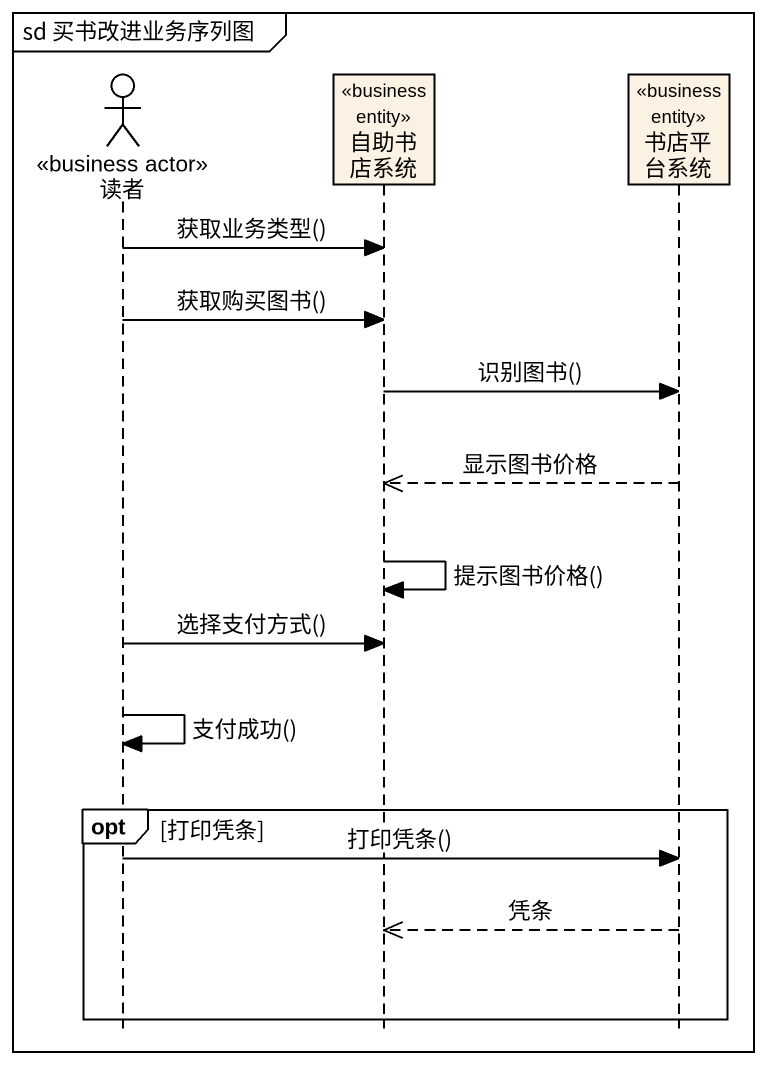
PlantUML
@startuml
mainframe sd 买书改进业务序列图
hide footbox
actor 读者 <<business actor>>
participant 自助书店系统 <<business entity>>
participant 书店平台系统 <<business entity>>

读者 -> 自助书店系统 : 获取业务类型()
读者 -> 自助书店系统 : 获取购买图书()
自助书店系统 -> 书店平台系统 : 识别图书()
书店平台系统 -->> 自助书店系统 : 显示图书价格
自助书店系统 -> 自助书店系统 : 提示图书价格()
读者 -> 自助书店系统 : 选择支付方式()
读者 -> 读者 : 支付成功()
opt 打印凭条
  读者 -> 书店平台系统 : 打印凭条()
  书店平台系统 -->> 自助书店系统 : 凭条
end
@enduml
